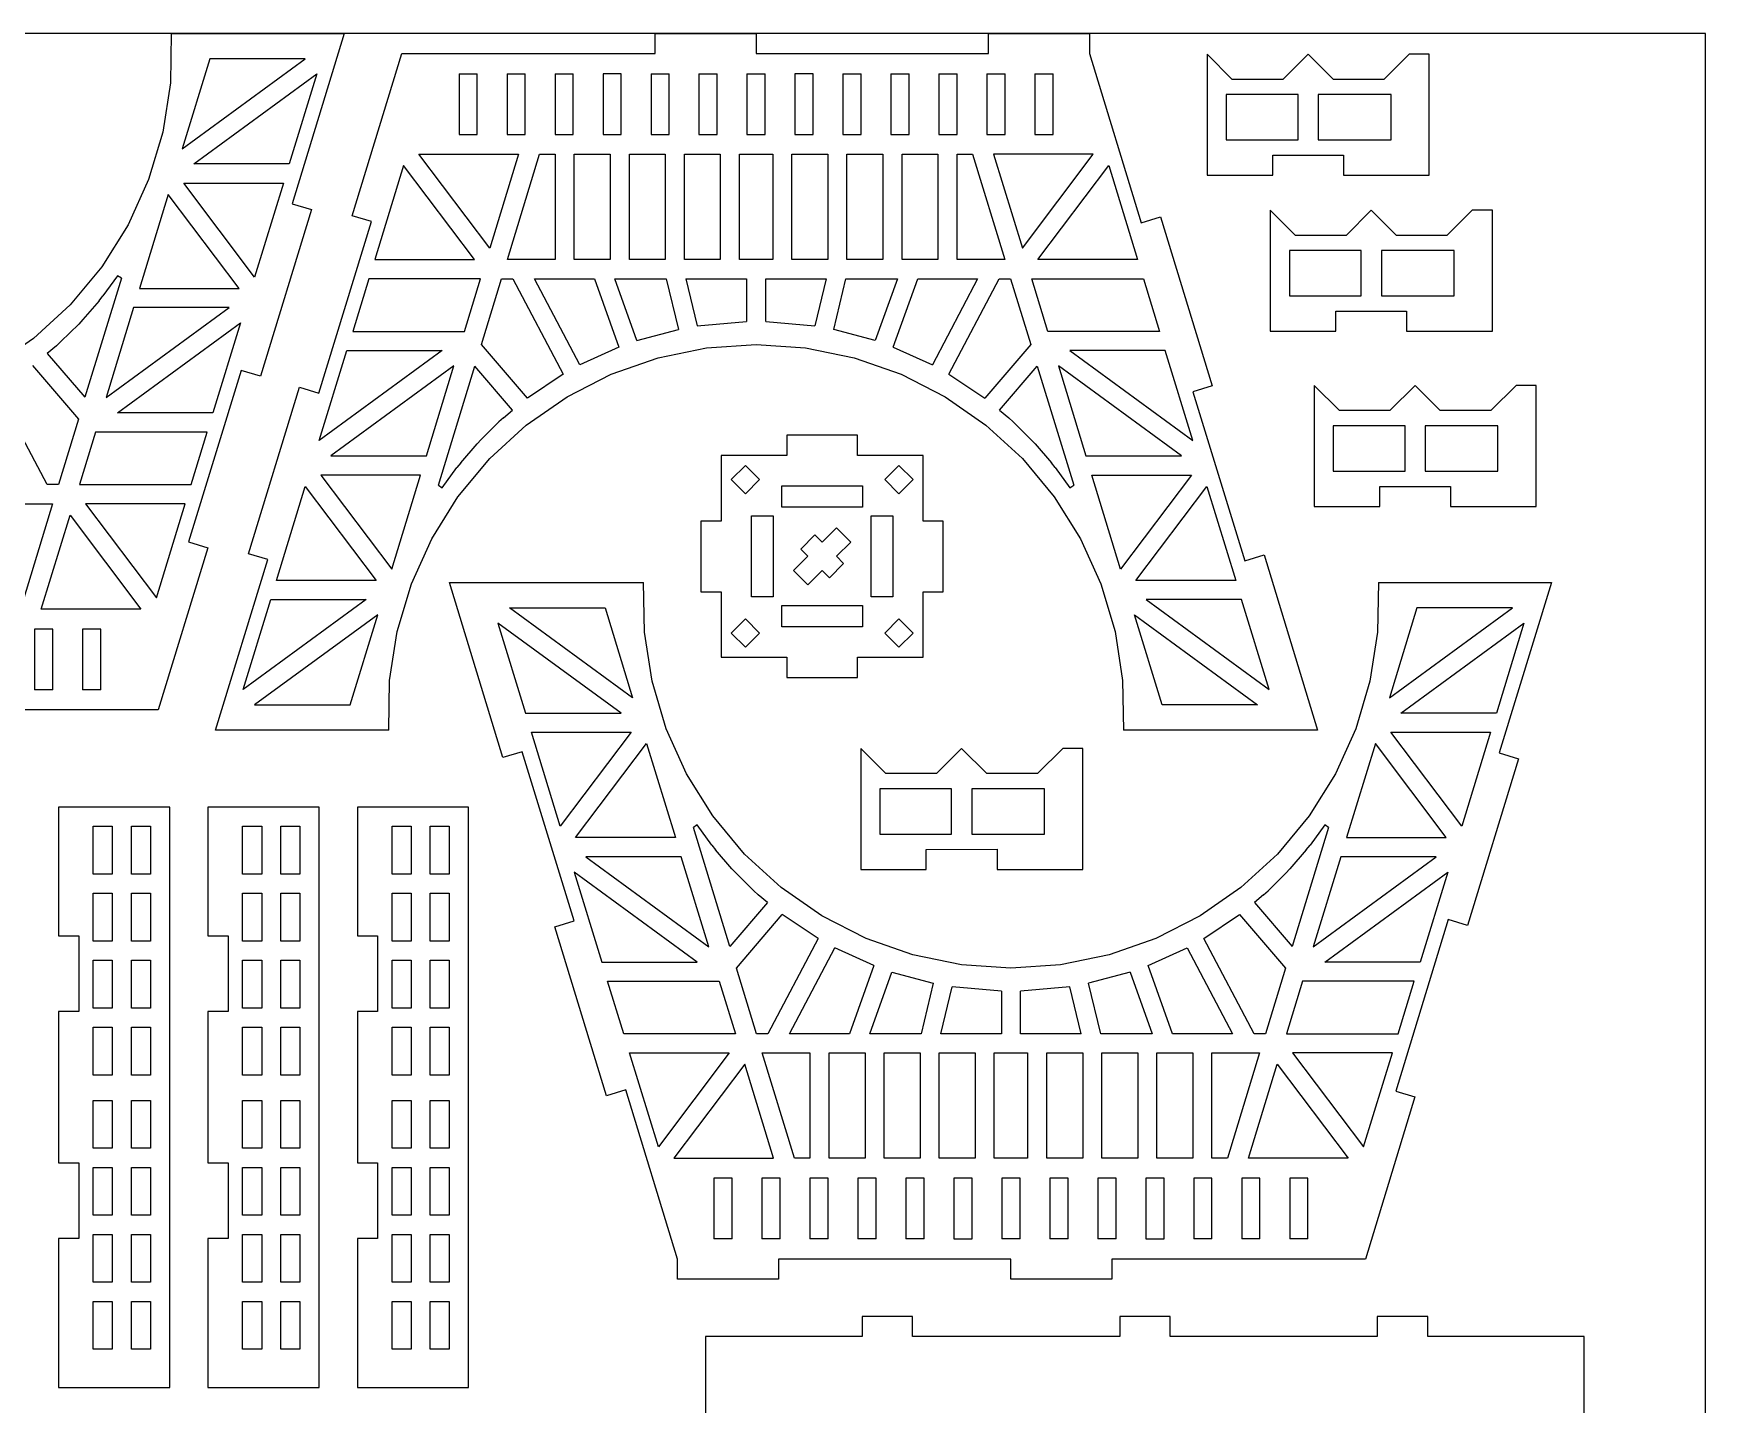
# Model space of a CAD drawing. Header units: inches. Extents: x -282 to 282, y -132 to 132.
# Drawn here: x 81 to 281.7, y -32.5 to 132.2 of the extents above; entities that cross this region are included whole.
import ezdxf

# ---------------------------------------------------------------- set-up
doc = ezdxf.new("R2010")
doc.units = ezdxf.units.IN
doc.header["$MEASUREMENT"] = 0

msp = doc.modelspace()

# ---------------------------------------------------------------- linework, layer by layer
for p, q in [((281.69, 132.22), (-281.69, 132.22)), ((97.51, 132.22), (97.4, 126.27)), ((97.51, 132.22), (118.27, 132.22)), ((118.27, 132.22), (112.01, 111.76)), ((155.59, 129.8), (155.59, 132.22)), ((155.59, 132.22), (167.72, 132.22)), ((167.72, 132.22), (167.72, 129.8)), ((195.61, 129.8), (195.6, 132.22)), ((195.6, 132.22), (207.73, 132.22)), ((207.73, 132.22), (207.73, 129.8)), ((281.69, -132.22), (281.69, 132.22)), ((102.13, 129.19), (98.82, 118.38)), ((98.82, 118.38), (113.59, 129.19)), ((113.59, 129.19), (102.13, 129.19)), ((119.21, 110.33), (125.17, 129.8)), ((125.17, 129.8), (155.59, 129.8)), ((167.72, 129.8), (195.61, 129.8)), ((207.73, 129.8), (213.95, 109.49)), ((224.88, 126.7), (221.85, 129.74)), ((221.85, 129.74), (221.85, 115.18)), ((233.98, 129.74), (230.95, 126.7)), ((237.01, 126.7), (233.98, 129.74)), ((246.1, 129.74), (243.07, 126.7)), ((248.53, 129.74), (246.1, 129.74)), ((248.53, 115.18), (248.53, 129.74)), ((100.21, 116.54), (114.98, 127.35)), ((114.98, 127.35), (111.67, 116.54)), ((132.07, 127.37), (134.25, 127.37)), ((132.07, 127.37), (132.07, 120.1)), ((134.25, 120.1), (134.25, 127.37)), ((137.83, 127.37), (137.83, 120.1)), ((137.83, 127.37), (140.01, 127.37)), ((140.01, 120.1), (140.01, 127.37)), ((143.59, 127.37), (143.59, 120.1)), ((143.59, 127.37), (145.77, 127.37)), ((145.77, 120.1), (145.77, 127.37)), ((149.35, 127.37), (149.35, 120.1)), ((151.53, 127.37), (149.35, 127.37)), ((151.53, 120.1), (151.53, 127.37)), ((155.11, 127.37), (155.1, 120.1)), ((155.11, 127.37), (157.29, 127.37)), ((157.29, 120.1), (157.29, 127.37)), ((160.86, 127.37), (160.86, 120.1)), ((160.86, 127.37), (163.05, 127.37)), ((163.05, 120.1), (163.05, 127.37)), ((166.62, 127.37), (166.62, 120.1)), ((166.62, 127.37), (168.81, 127.37)), ((168.81, 120.1), (168.81, 127.37)), ((172.38, 127.37), (172.38, 120.1)), ((174.57, 127.37), (172.38, 127.37)), ((174.57, 120.1), (174.57, 127.37)), ((178.14, 127.37), (178.14, 120.1)), ((178.14, 127.37), (180.33, 127.37)), ((180.33, 120.1), (180.33, 127.37)), ((183.9, 127.37), (183.9, 120.1)), ((183.9, 127.37), (186.09, 127.37)), ((186.09, 120.1), (186.09, 127.37)), ((189.66, 127.37), (189.66, 120.1)), ((189.66, 127.37), (191.85, 127.37)), ((191.85, 120.1), (191.85, 127.37)), ((195.42, 127.37), (197.61, 127.37)), ((195.42, 127.37), (195.42, 120.1)), ((197.61, 120.1), (197.61, 127.37)), ((201.18, 127.37), (203.37, 127.37)), ((201.18, 127.37), (201.18, 120.1)), ((203.37, 120.1), (203.37, 127.37)), ((230.95, 126.7), (224.88, 126.7)), ((243.07, 126.7), (237.01, 126.7)), ((97.4, 126.27), (96.49, 120.38)), ((224.15, 124.88), (224.15, 119.43)), ((232.77, 124.88), (224.15, 124.88)), ((232.77, 119.43), (232.77, 124.88)), ((243.93, 124.89), (235.19, 124.89)), ((235.19, 124.89), (235.19, 119.43)), ((243.93, 119.43), (243.93, 124.89)), ((96.49, 120.38), (94.79, 114.67)), ((132.07, 120.1), (134.25, 120.1)), ((137.83, 120.1), (140.01, 120.1)), ((143.59, 120.1), (145.77, 120.1)), ((149.35, 120.1), (151.53, 120.1)), ((155.1, 120.1), (157.29, 120.1)), ((160.86, 120.1), (163.05, 120.1)), ((166.62, 120.1), (168.81, 120.1)), ((172.38, 120.1), (174.57, 120.1)), ((178.14, 120.1), (180.33, 120.1)), ((183.9, 120.1), (186.09, 120.1)), ((189.66, 120.1), (191.85, 120.1)), ((195.42, 120.1), (197.61, 120.1)), ((201.18, 120.1), (203.37, 120.1)), ((224.15, 119.43), (232.77, 119.43)), ((235.19, 119.43), (243.93, 119.43)), ((111.67, 116.54), (100.21, 116.54)), ((135.76, 106.41), (127.24, 117.7)), ((127.24, 117.7), (139.21, 117.7)), ((139.21, 117.7), (135.76, 106.41)), ((137.86, 105.05), (141.72, 117.7)), ((141.72, 117.7), (143.59, 117.7)), ((143.59, 117.7), (143.59, 105.05)), ((145.88, 117.7), (150.2, 117.7)), ((145.88, 105.05), (145.88, 117.7)), ((150.2, 117.7), (150.2, 105.05)), ((152.5, 117.7), (156.81, 117.7)), ((152.5, 105.05), (152.5, 117.7)), ((156.81, 117.7), (156.81, 105.05)), ((159.11, 117.7), (163.42, 117.7)), ((159.11, 105.05), (159.11, 117.7)), ((163.42, 117.7), (163.42, 105.05)), ((165.72, 117.7), (169.71, 117.7)), ((165.72, 105.05), (165.72, 117.7)), ((169.71, 117.7), (169.71, 105.05)), ((172.01, 117.7), (176.32, 117.7)), ((172.01, 105.05), (172.01, 117.7)), ((176.32, 117.7), (176.32, 105.05)), ((178.62, 117.7), (182.94, 117.7)), ((178.62, 105.05), (178.62, 117.7)), ((182.94, 117.7), (182.94, 105.05)), ((185.23, 105.05), (185.24, 117.7)), ((185.24, 117.7), (189.55, 117.7)), ((189.55, 117.7), (189.55, 105.05)), ((191.85, 117.7), (193.71, 117.7)), ((191.85, 105.05), (191.85, 117.7)), ((193.71, 117.7), (197.57, 105.05)), ((196.22, 117.7), (199.68, 106.41)), ((208.19, 117.7), (196.22, 117.7)), ((199.68, 106.41), (208.19, 117.7)), ((229.73, 115.18), (229.74, 117.61)), ((229.74, 117.61), (238.22, 117.61)), ((238.22, 117.61), (238.22, 115.19)), ((94.79, 114.67), (92.34, 109.24)), ((125.39, 116.34), (121.93, 105.05)), ((133.9, 105.05), (125.39, 116.34)), ((201.53, 105.05), (210.05, 116.34)), ((210.05, 116.34), (213.5, 105.05)), ((221.85, 115.18), (229.73, 115.18)), ((238.22, 115.19), (248.53, 115.18)), ((97.14, 112.88), (93.69, 101.6)), ((105.66, 101.6), (97.14, 112.88)), ((107.51, 102.95), (99, 114.24)), ((99, 114.24), (110.97, 114.24)), ((110.97, 114.24), (107.51, 102.95)), ((114.33, 111.06), (108.21, 91.04)), ((112.01, 111.76), (114.33, 111.06)), ((232.46, 107.97), (229.43, 111)), ((229.43, 111), (229.43, 96.45)), ((241.56, 111), (238.53, 107.97)), ((244.59, 107.97), (241.56, 111)), ((253.68, 111), (250.65, 107.97)), ((256.11, 111), (253.68, 111)), ((256.11, 96.45), (256.11, 111)), ((92.34, 109.24), (89.19, 104.19)), ((115.23, 89.02), (121.53, 109.64)), ((121.53, 109.64), (119.21, 110.33)), ((213.95, 109.49), (216.26, 110.2)), ((216.26, 110.2), (222.48, 89.89)), ((238.53, 107.97), (232.46, 107.97)), ((250.65, 107.97), (244.59, 107.97)), ((121.93, 105.05), (133.9, 105.05)), ((143.59, 105.05), (137.86, 105.05)), ((150.2, 105.05), (145.88, 105.05)), ((156.81, 105.05), (152.5, 105.05)), ((163.42, 105.05), (159.11, 105.05)), ((169.71, 105.05), (165.72, 105.05)), ((176.32, 105.05), (172.01, 105.05)), ((182.94, 105.05), (178.62, 105.05)), ((189.55, 105.05), (185.23, 105.05)), ((197.57, 105.05), (191.85, 105.05)), ((213.5, 105.05), (201.53, 105.05)), ((231.73, 106.15), (231.73, 100.69)), ((240.35, 106.15), (231.73, 106.15)), ((240.35, 100.69), (240.35, 106.15)), ((251.51, 106.15), (242.77, 106.15)), ((242.77, 106.15), (242.77, 100.69)), ((251.51, 100.69), (251.51, 106.15)), ((89.19, 104.19), (85.38, 99.61)), ((91.52, 102.82), (87.15, 88.53)), ((91.07, 103.12), (89.31, 100.69)), ((91.52, 102.82), (91.07, 103.12)), ((121.23, 102.75), (119.29, 96.43)), ((134.64, 102.75), (121.23, 102.75)), ((132.7, 96.43), (134.64, 102.75)), ((134.75, 94.86), (137.16, 102.75)), ((137.16, 102.75), (138.52, 102.75)), ((138.52, 102.75), (144.56, 91.29)), ((141.12, 102.75), (148.32, 102.75)), ((146.56, 92.43), (141.12, 102.75)), ((148.32, 102.75), (151.25, 94.54)), ((150.76, 102.75), (156.93, 102.75)), ((153.41, 95.34), (150.76, 102.75)), ((156.93, 102.75), (158.39, 96.66)), ((159.3, 102.75), (166.57, 102.75)), ((159.3, 102.75), (160.65, 97.1)), ((166.57, 102.75), (166.57, 97.63)), ((168.87, 102.75), (176.13, 102.75)), ((168.87, 97.63), (168.87, 102.75)), ((176.13, 102.75), (174.78, 97.1)), ((177.04, 96.66), (178.5, 102.75)), ((178.5, 102.75), (184.67, 102.75)), ((184.67, 102.75), (182.02, 95.34)), ((184.18, 94.54), (187.11, 102.75)), ((187.11, 102.75), (194.31, 102.75)), ((194.31, 102.75), (188.88, 92.43)), ((190.87, 91.29), (196.91, 102.75)), ((196.91, 102.75), (198.27, 102.75)), ((198.27, 102.75), (200.68, 94.86)), ((200.8, 102.75), (214.2, 102.75)), ((202.73, 96.43), (200.8, 102.75)), ((214.2, 102.75), (216.14, 96.43)), ((88.85, 100.12), (89.31, 100.69)), ((93.69, 101.6), (105.66, 101.6)), ((231.73, 100.69), (240.35, 100.69)), ((242.77, 100.69), (251.51, 100.69)), ((85.38, 99.61), (80.99, 95.58)), ((88.85, 100.12), (86.9, 97.85)), ((92.99, 99.3), (89.68, 88.49)), ((89.68, 88.49), (104.45, 99.3)), ((104.45, 99.3), (92.99, 99.3)), ((237.31, 96.45), (237.31, 98.87)), ((237.31, 98.87), (245.8, 98.87)), ((245.8, 98.87), (245.8, 96.45)), ((86.4, 97.31), (84.27, 95.21)), ((86.9, 97.85), (86.4, 97.31)), ((91.06, 86.65), (105.83, 97.46)), ((105.83, 97.46), (102.52, 86.65)), ((119.29, 96.43), (132.7, 96.43)), ((153.41, 95.34), (158.39, 96.66)), ((160.65, 97.1), (166.57, 97.63)), ((168.87, 97.63), (174.78, 97.1)), ((182.02, 95.34), (177.04, 96.66)), ((216.14, 96.43), (202.73, 96.43)), ((229.43, 96.45), (237.31, 96.45)), ((245.8, 96.45), (256.11, 96.45)), ((80.99, 95.58), (76.1, 92.19)), ((83.73, 94.71), (82.63, 93.79)), ((83.73, 94.71), (84.27, 95.21)), ((140.27, 88.43), (134.75, 94.86)), ((151.25, 94.54), (146.56, 92.43)), ((155.94, 93.27), (161.77, 94.47)), ((161.77, 94.47), (167.72, 94.87)), ((167.72, 94.87), (173.66, 94.47)), ((173.66, 94.47), (179.49, 93.27)), ((184.18, 94.54), (188.88, 92.43)), ((200.68, 94.86), (195.17, 88.43)), ((80.85, 92.34), (86.36, 85.91)), ((82.63, 93.79), (87.15, 88.53)), ((115.28, 83.32), (118.59, 94.13)), ((130.05, 94.13), (115.28, 83.32)), ((118.59, 94.13), (130.05, 94.13)), ((150.32, 91.3), (155.94, 93.27)), ((179.49, 93.27), (185.11, 91.3)), ((216.84, 94.13), (205.38, 94.13)), ((205.38, 94.13), (220.15, 83.31)), ((220.15, 83.31), (216.84, 94.13)), ((105.89, 91.75), (99.58, 71.14)), ((108.21, 91.04), (105.89, 91.75)), ((131.44, 92.29), (116.67, 81.48)), ((128.13, 81.48), (131.44, 92.29)), ((129.6, 77.96), (133.96, 92.25)), ((138.48, 86.98), (133.96, 92.25)), ((144.56, 91.29), (140.27, 88.43)), ((145.02, 88.59), (150.32, 91.3)), ((185.11, 91.3), (190.42, 88.59)), ((190.87, 91.29), (195.17, 88.43)), ((196.95, 86.98), (201.47, 92.26)), ((201.47, 92.26), (205.84, 77.96)), ((218.77, 81.48), (204, 92.29)), ((204, 92.29), (207.3, 81.48)), ((82.6, 78.03), (76.56, 89.48)), ((106.78, 69.71), (112.91, 89.74)), ((112.91, 89.74), (115.23, 89.02)), ((140.12, 85.19), (145.02, 88.59)), ((190.42, 88.59), (195.31, 85.19)), ((222.48, 89.89), (220.16, 89.18)), ((220.16, 89.18), (226.37, 68.87)), ((237.73, 86.92), (234.69, 89.95)), ((234.69, 89.95), (234.69, 75.4)), ((246.82, 89.95), (243.79, 86.92)), ((249.85, 86.92), (246.82, 89.95)), ((258.95, 89.95), (255.91, 86.92)), ((261.37, 89.95), (258.95, 89.95)), ((261.37, 75.4), (261.37, 89.95)), ((102.52, 86.65), (91.06, 86.65)), ((137.39, 86.07), (138.48, 86.98)), ((196.95, 86.98), (198.05, 86.07)), ((243.79, 86.92), (237.73, 86.92)), ((255.91, 86.92), (249.85, 86.92)), ((86.36, 85.91), (83.96, 78.03)), ((88.41, 84.35), (86.48, 78.03)), ((101.82, 84.35), (88.41, 84.35)), ((99.89, 78.03), (101.82, 84.35)), ((134.72, 83.46), (136.84, 85.57)), ((135.74, 81.17), (140.12, 85.19)), ((137.39, 86.07), (136.84, 85.57)), ((195.31, 85.19), (199.7, 81.17)), ((198.59, 85.57), (198.05, 86.07)), ((198.59, 85.57), (200.71, 83.46)), ((236.99, 85.1), (236.99, 79.64)), ((245.61, 85.1), (236.99, 85.1)), ((245.61, 79.64), (245.61, 85.1)), ((256.77, 85.1), (248.03, 85.1)), ((248.03, 85.1), (248.03, 79.64)), ((256.77, 79.64), (256.77, 85.1)), ((132.26, 80.66), (134.22, 82.93)), ((134.22, 82.93), (134.72, 83.46)), ((179.89, 83.97), (171.4, 83.97)), ((171.4, 83.97), (171.4, 81.54)), ((179.89, 81.54), (179.89, 83.97)), ((201.21, 82.93), (200.71, 83.46)), ((201.21, 82.93), (203.17, 80.66)), ((116.67, 81.48), (128.13, 81.48)), ((132.26, 80.66), (131.81, 80.08)), ((131.93, 76.58), (135.74, 81.17)), ((163.52, 81.54), (163.52, 73.66)), ((171.4, 81.54), (163.52, 81.54)), ((164.72, 78.63), (166.43, 80.34)), ((166.43, 80.34), (168.14, 78.63)), ((187.77, 81.54), (179.89, 81.54)), ((183.15, 78.63), (184.86, 80.34)), ((184.86, 80.34), (186.57, 78.63)), ((187.77, 73.66), (187.77, 81.54)), ((199.7, 81.17), (203.5, 76.58)), ((203.62, 80.08), (203.17, 80.66)), ((207.3, 81.48), (218.77, 81.48)), ((127.43, 79.18), (115.46, 79.18)), ((115.46, 79.18), (123.97, 67.89)), ((123.97, 67.89), (127.43, 79.18)), ((130.05, 77.66), (131.81, 80.08)), ((166.43, 76.92), (164.72, 78.63)), ((168.14, 78.63), (166.43, 76.92)), ((184.86, 76.92), (183.15, 78.63)), ((186.57, 78.63), (184.86, 76.92)), ((203.62, 80.08), (205.38, 77.66)), ((208.01, 79.18), (219.98, 79.18)), ((211.46, 67.89), (208.01, 79.18)), ((219.98, 79.18), (211.46, 67.89)), ((236.99, 79.64), (245.61, 79.64)), ((248.03, 79.64), (256.77, 79.64)), ((83.96, 78.03), (82.6, 78.03)), ((86.48, 78.03), (99.89, 78.03)), ((110.15, 66.53), (113.6, 77.82)), ((113.6, 77.82), (122.12, 66.53)), ((128.77, 71.53), (131.93, 76.58)), ((129.6, 77.96), (130.05, 77.66)), ((170.79, 77.9), (180.49, 77.9)), ((170.79, 75.31), (170.79, 77.9)), ((180.49, 77.9), (180.49, 75.31)), ((203.5, 76.58), (206.66, 71.53)), ((205.38, 77.66), (205.84, 77.96)), ((213.31, 66.53), (221.83, 77.82)), ((221.83, 77.82), (225.29, 66.53)), ((242.58, 75.4), (242.58, 77.82)), ((242.58, 77.82), (251.06, 77.82)), ((251.06, 77.82), (251.06, 75.4)), ((77.53, 75.73), (83.25, 75.73)), ((83.25, 75.73), (79.4, 63.08)), ((81.91, 63.08), (85.36, 74.37)), ((85.36, 74.37), (93.87, 63.08)), ((87.22, 75.73), (95.73, 64.44)), ((99.18, 75.73), (87.22, 75.73)), ((95.73, 64.44), (99.18, 75.73)), ((180.49, 75.31), (170.79, 75.31)), ((234.69, 75.4), (242.58, 75.4)), ((251.06, 75.4), (261.37, 75.4)), ((161.09, 73.66), (161.09, 65.17)), ((163.52, 73.66), (161.09, 73.66)), ((167.16, 74.27), (169.75, 74.27)), ((167.16, 64.57), (167.16, 74.27)), ((169.75, 74.27), (169.75, 64.57)), ((175.64, 71.13), (177.36, 72.84)), ((177.36, 72.84), (179.07, 71.13)), ((181.54, 74.27), (184.13, 74.27)), ((181.54, 64.57), (181.54, 74.27)), ((184.13, 74.27), (184.13, 64.57)), ((190.19, 73.66), (187.77, 73.66)), ((190.19, 65.17), (190.19, 73.66)), ((101.9, 70.44), (95.95, 50.98)), ((99.58, 71.14), (101.9, 70.44)), ((126.33, 66.1), (128.77, 71.53)), ((173.07, 70.28), (174.78, 71.99)), ((173.93, 69.42), (173.07, 70.28)), ((174.78, 71.99), (175.64, 71.13)), ((179.07, 71.13), (177.36, 69.42)), ((206.66, 71.53), (209.11, 66.1)), ((102.84, 48.55), (109.1, 69.02)), ((109.1, 69.02), (106.78, 69.71)), ((172.22, 67.7), (173.93, 69.42)), ((178.22, 68.55), (176.51, 66.84)), ((177.36, 69.42), (178.22, 68.55)), ((226.37, 68.87), (228.69, 69.58)), ((228.69, 69.58), (235.12, 48.55)), ((122.12, 66.53), (110.15, 66.53)), ((130.9, 66.26), (154.2, 66.26)), ((137.33, 45.24), (130.9, 66.26)), ((154.31, 60.31), (154.2, 66.26)), ((173.93, 65.99), (172.22, 67.7)), ((175.64, 67.7), (173.93, 65.99)), ((176.51, 66.84), (175.64, 67.7)), ((225.29, 66.53), (213.31, 66.53)), ((242.41, 66.26), (242.3, 60.31)), ((242.41, 66.26), (263.18, 66.26)), ((263.18, 66.26), (256.92, 45.8)), ((106.14, 53.42), (109.45, 64.23)), ((120.91, 64.23), (106.14, 53.42)), ((109.45, 64.23), (120.91, 64.23)), ((124.63, 60.39), (126.33, 66.1)), ((161.09, 65.17), (163.52, 65.17)), ((163.52, 65.17), (163.52, 57.29)), ((169.75, 64.57), (167.16, 64.57)), ((184.13, 64.57), (181.54, 64.57)), ((187.77, 65.17), (190.19, 65.17)), ((187.77, 57.29), (187.77, 65.17)), ((209.11, 66.1), (210.8, 60.39)), ((225.99, 64.23), (214.52, 64.23)), ((214.52, 64.23), (229.3, 53.42)), ((229.3, 53.42), (225.99, 64.23)), ((93.87, 63.08), (81.91, 63.08)), ((122.29, 62.4), (107.52, 51.59)), ((118.99, 51.59), (122.29, 62.4)), ((138.11, 63.23), (149.58, 63.23)), ((152.88, 52.42), (138.11, 63.23)), ((149.58, 63.23), (152.88, 52.42)), ((170.79, 63.52), (180.49, 63.52)), ((170.79, 60.93), (170.79, 63.52)), ((180.49, 63.52), (180.49, 60.93)), ((213.14, 62.4), (227.91, 51.59)), ((216.45, 51.59), (213.14, 62.4)), ((247.04, 63.23), (243.73, 52.42)), ((243.73, 52.42), (258.5, 63.23)), ((258.5, 63.23), (247.04, 63.23)), ((83.29, 60.68), (81.11, 60.68)), ((81.11, 60.68), (81.11, 53.4)), ((83.29, 53.4), (83.29, 60.68)), ((89.05, 60.68), (86.87, 60.68)), ((86.87, 60.68), (86.87, 53.4)), ((89.05, 53.4), (89.05, 60.68)), ((123.72, 54.51), (124.63, 60.39)), ((151.5, 50.58), (136.73, 61.4)), ((136.73, 61.4), (140.03, 50.58)), ((155.22, 54.42), (154.31, 60.31)), ((164.72, 60.2), (166.43, 61.91)), ((166.43, 61.91), (168.14, 60.2)), ((180.49, 60.93), (170.79, 60.93)), ((183.15, 60.2), (184.86, 61.91)), ((184.86, 61.91), (186.57, 60.2)), ((210.8, 60.39), (211.71, 54.51)), ((242.3, 60.31), (241.39, 54.42)), ((245.12, 50.58), (259.88, 61.39)), ((259.88, 61.39), (256.58, 50.58)), ((166.43, 58.49), (164.72, 60.2)), ((168.14, 60.2), (166.43, 58.49)), ((184.86, 58.49), (183.15, 60.2)), ((186.57, 60.2), (184.86, 58.49)), ((163.52, 57.29), (171.4, 57.29)), ((171.4, 57.29), (171.4, 54.87)), ((179.89, 57.29), (187.77, 57.29)), ((179.89, 54.87), (179.89, 57.29)), ((123.61, 48.55), (123.72, 54.51)), ((156.92, 48.71), (155.22, 54.42)), ((171.4, 54.87), (179.89, 54.87)), ((211.71, 54.51), (211.82, 48.55)), ((241.39, 54.42), (239.7, 48.71)), ((83.29, 53.4), (81.11, 53.4)), ((89.05, 53.4), (86.87, 53.4)), ((95.95, 50.98), (65.53, 50.98)), ((107.52, 51.59), (118.99, 51.59)), ((140.03, 50.58), (151.5, 50.58)), ((227.91, 51.59), (216.45, 51.59)), ((256.58, 50.58), (245.12, 50.58)), ((123.61, 48.55), (102.84, 48.55)), ((140.74, 48.28), (152.71, 48.28)), ((144.19, 37), (140.74, 48.28)), ((152.71, 48.28), (144.19, 37)), ((159.37, 43.28), (156.92, 48.71)), ((235.12, 48.55), (211.82, 48.55)), ((239.7, 48.71), (237.25, 43.28)), ((252.42, 37), (243.91, 48.28)), ((243.91, 48.28), (255.87, 48.28)), ((255.87, 48.28), (252.42, 37)), ((146.05, 35.64), (154.56, 46.93)), ((154.56, 46.93), (158.02, 35.64)), ((183.3, 43.32), (180.27, 46.35)), ((180.27, 46.35), (180.27, 31.8)), ((192.39, 46.35), (189.36, 43.32)), ((195.42, 43.32), (192.39, 46.35)), ((204.52, 46.35), (201.49, 43.32)), ((206.94, 46.35), (204.52, 46.35)), ((206.94, 31.8), (206.94, 46.35)), ((242.05, 46.93), (238.6, 35.64)), ((250.56, 35.64), (242.05, 46.93)), ((139.65, 45.95), (137.33, 45.24)), ((145.86, 25.64), (139.65, 45.95)), ((259.24, 45.1), (253.12, 25.08)), ((256.92, 45.8), (259.24, 45.1)), ((162.52, 38.23), (159.37, 43.28)), ((189.36, 43.32), (183.3, 43.32)), ((201.49, 43.32), (195.42, 43.32)), ((237.25, 43.28), (234.09, 38.23)), ((182.57, 41.5), (182.57, 36.04)), ((191.18, 41.5), (182.57, 41.5)), ((191.18, 36.04), (191.18, 41.5)), ((202.34, 41.5), (193.6, 41.5)), ((193.6, 41.5), (193.6, 36.04)), ((202.34, 36.04), (202.34, 41.5)), ((97.32, 39.3), (83.98, 39.3)), ((83.98, 39.3), (83.98, 23.84)), ((97.32, -30.42), (97.32, 39.3)), ((115.26, 39.3), (101.92, 39.3)), ((101.92, 39.3), (101.92, 23.84)), ((115.26, -30.42), (115.26, 39.3)), ((133.19, 39.3), (119.86, 39.3)), ((119.86, 39.3), (119.86, 23.84)), ((133.19, -30.42), (133.19, 39.3)), ((166.33, 33.65), (162.52, 38.23)), ((234.09, 38.23), (230.29, 33.65)), ((88.13, 37), (90.43, 37)), ((88.13, 31.25), (88.13, 37)), ((90.43, 37), (90.43, 31.25)), ((92.72, 31.25), (92.72, 37)), ((92.72, 37), (95.02, 37)), ((95.02, 37), (95.02, 31.25)), ((106.07, 37), (108.37, 37)), ((106.07, 31.25), (106.07, 37)), ((108.37, 37), (108.37, 31.25)), ((110.66, 31.25), (110.66, 37)), ((110.66, 37), (112.96, 37)), ((112.96, 37), (112.96, 31.25)), ((124.01, 37), (126.31, 37)), ((124.01, 31.25), (124.01, 37)), ((126.31, 37), (126.31, 31.25)), ((128.6, 31.25), (128.6, 37)), ((128.6, 37), (130.89, 37)), ((130.89, 37), (130.89, 31.25)), ((160.64, 37.16), (160.19, 36.86)), ((164.55, 22.56), (160.19, 36.86)), ((162.4, 34.74), (160.64, 37.16)), ((236.43, 36.86), (232.06, 22.57)), ((235.97, 37.16), (234.21, 34.74)), ((236.43, 36.86), (235.97, 37.16)), ((158.02, 35.64), (146.05, 35.64)), ((162.4, 34.74), (162.86, 34.16)), ((164.81, 31.89), (162.86, 34.16)), ((182.57, 36.04), (191.18, 36.04)), ((188.15, 34.22), (196.64, 34.23)), ((188.15, 31.8), (188.15, 34.22)), ((193.6, 36.04), (202.34, 36.04)), ((196.64, 34.23), (196.64, 31.8)), ((233.76, 34.16), (231.8, 31.89)), ((233.76, 34.16), (234.21, 34.74)), ((238.6, 35.64), (250.56, 35.64)), ((158.72, 33.34), (147.26, 33.34)), ((147.26, 33.34), (162.03, 22.53)), ((162.03, 22.53), (158.72, 33.34)), ((170.72, 29.63), (166.33, 33.65)), ((230.29, 33.65), (225.9, 29.63)), ((237.89, 33.34), (234.59, 22.53)), ((234.59, 22.53), (249.35, 33.34)), ((249.35, 33.34), (237.89, 33.34)), ((90.43, 31.25), (88.13, 31.25)), ((95.02, 31.25), (92.72, 31.25)), ((108.37, 31.25), (106.07, 31.25)), ((112.96, 31.25), (110.66, 31.25)), ((126.31, 31.25), (124.01, 31.25)), ((130.89, 31.25), (128.6, 31.25)), ((160.64, 20.69), (145.87, 31.5)), ((145.87, 31.5), (149.18, 20.69)), ((164.81, 31.89), (165.31, 31.36)), ((167.43, 29.25), (165.31, 31.36)), ((180.27, 31.8), (188.15, 31.8)), ((196.64, 31.8), (206.94, 31.8)), ((231.31, 31.36), (229.18, 29.25)), ((231.8, 31.89), (231.31, 31.36)), ((235.97, 20.69), (250.74, 31.5)), ((250.74, 31.5), (247.43, 20.69)), ((88.13, 23.21), (88.13, 28.95)), ((88.13, 28.95), (90.43, 28.95)), ((90.43, 28.95), (90.43, 23.21)), ((92.72, 28.95), (95.02, 28.95)), ((92.72, 23.21), (92.72, 28.95)), ((95.02, 28.95), (95.02, 23.21)), ((106.07, 23.21), (106.07, 28.95)), ((106.07, 28.95), (108.37, 28.95)), ((108.37, 28.95), (108.37, 23.21)), ((110.66, 28.95), (112.96, 28.95)), ((110.66, 23.21), (110.66, 28.95)), ((112.96, 28.95), (112.96, 23.21)), ((124.01, 23.21), (124.01, 28.95)), ((124.01, 28.95), (126.31, 28.95)), ((126.31, 28.95), (126.31, 23.21)), ((128.6, 28.95), (130.89, 28.95)), ((128.6, 23.21), (128.6, 28.95)), ((130.89, 28.95), (130.89, 23.21)), ((167.43, 29.25), (167.98, 28.75)), ((169.07, 27.83), (167.98, 28.75)), ((175.61, 26.23), (170.72, 29.63)), ((225.9, 29.63), (221.01, 26.23)), ((228.64, 28.75), (227.54, 27.83)), ((228.64, 28.75), (229.18, 29.25)), ((169.07, 27.83), (164.55, 22.56)), ((165.35, 19.96), (170.86, 26.38)), ((175.15, 23.52), (170.86, 26.38)), ((180.91, 23.52), (175.61, 26.23)), ((221.01, 26.23), (215.7, 23.52)), ((221.46, 23.52), (225.76, 26.38)), ((225.76, 26.38), (231.27, 19.96)), ((227.54, 27.83), (232.06, 22.57)), ((143.54, 24.93), (145.86, 25.64)), ((149.76, 4.62), (143.54, 24.93)), ((250.8, 25.79), (244.49, 5.18)), ((253.12, 25.08), (250.8, 25.79)), ((83.98, 23.84), (86.41, 23.84)), ((86.41, 23.84), (86.41, 14.75)), ((90.43, 23.21), (88.13, 23.21)), ((95.02, 23.21), (92.72, 23.21)), ((101.92, 23.84), (104.34, 23.84)), ((104.34, 23.84), (104.34, 14.75)), ((108.37, 23.21), (106.07, 23.21)), ((112.96, 23.21), (110.66, 23.21)), ((119.86, 23.84), (122.28, 23.84)), ((122.28, 23.84), (122.28, 14.75)), ((126.31, 23.21), (124.01, 23.21)), ((130.89, 23.21), (128.6, 23.21)), ((175.15, 23.52), (169.11, 12.07)), ((171.71, 12.07), (177.15, 22.38)), ((181.84, 20.27), (177.15, 22.38)), ((186.53, 21.54), (180.91, 23.52)), ((215.7, 23.52), (210.08, 21.54)), ((214.77, 20.27), (219.47, 22.38)), ((219.47, 22.38), (224.91, 12.07)), ((227.51, 12.07), (221.46, 23.52)), ((88.13, 15.16), (88.13, 20.91)), ((88.13, 20.91), (90.43, 20.91)), ((90.43, 20.91), (90.43, 15.16)), ((92.72, 20.91), (95.02, 20.91)), ((92.72, 15.16), (92.72, 20.91)), ((95.02, 20.91), (95.02, 15.16)), ((106.07, 15.16), (106.07, 20.91)), ((106.07, 20.91), (108.37, 20.91)), ((108.37, 20.91), (108.37, 15.16)), ((110.66, 20.91), (112.96, 20.91)), ((110.66, 15.16), (110.66, 20.91)), ((112.96, 20.91), (112.96, 15.16)), ((124.01, 15.16), (124.01, 20.91)), ((124.01, 20.91), (126.31, 20.91)), ((126.31, 20.91), (126.31, 15.16)), ((128.6, 20.91), (130.89, 20.91)), ((128.6, 15.16), (128.6, 20.91)), ((130.89, 20.91), (130.89, 15.16)), ((149.18, 20.69), (160.64, 20.69)), ((181.84, 20.27), (178.91, 12.07)), ((192.37, 20.35), (186.53, 21.54)), ((198.31, 19.94), (192.37, 20.35)), ((204.25, 20.35), (198.31, 19.94)), ((210.08, 21.54), (204.25, 20.35)), ((217.71, 12.07), (214.77, 20.27)), ((247.43, 20.69), (235.97, 20.69)), ((149.89, 18.39), (163.29, 18.39)), ((151.82, 12.07), (149.89, 18.39)), ((163.29, 18.39), (165.23, 12.07)), ((167.75, 12.07), (165.35, 19.96)), ((181.35, 12.07), (184, 19.47)), ((184, 19.47), (188.99, 18.15)), ((188.99, 18.15), (187.52, 12.07)), ((212.62, 19.47), (207.63, 18.15)), ((209.09, 12.07), (207.63, 18.15)), ((212.62, 19.47), (215.26, 12.07)), ((231.27, 19.96), (228.86, 12.07)), ((233.32, 18.39), (231.39, 12.07)), ((246.73, 18.39), (233.32, 18.39)), ((244.79, 12.07), (246.73, 18.39)), ((189.89, 12.07), (191.24, 17.71)), ((197.16, 17.18), (191.24, 17.71)), ((197.16, 17.18), (197.16, 12.07)), ((205.37, 17.71), (199.46, 17.19)), ((199.46, 12.07), (199.46, 17.19)), ((206.73, 12.07), (205.37, 17.71)), ((83.98, 14.75), (83.98, -3.44)), ((86.41, 14.75), (83.98, 14.75)), ((90.43, 15.16), (88.13, 15.16)), ((95.02, 15.16), (92.72, 15.16)), ((101.92, 14.75), (101.92, -3.44)), ((104.34, 14.75), (101.92, 14.75)), ((108.37, 15.16), (106.07, 15.16)), ((112.96, 15.16), (110.66, 15.16)), ((119.86, 14.75), (119.86, -3.44)), ((122.28, 14.75), (119.86, 14.75)), ((126.31, 15.16), (124.01, 15.16)), ((130.89, 15.16), (128.6, 15.16)), ((88.13, 12.86), (90.43, 12.86)), ((88.13, 7.11), (88.13, 12.86)), ((90.43, 12.86), (90.43, 7.11)), ((92.72, 7.11), (92.72, 12.86)), ((92.72, 12.86), (95.02, 12.86)), ((95.02, 12.86), (95.02, 7.11)), ((106.07, 12.86), (108.37, 12.86)), ((106.07, 7.11), (106.07, 12.86)), ((108.37, 12.86), (108.37, 7.11)), ((110.66, 7.11), (110.66, 12.86)), ((110.66, 12.86), (112.96, 12.86)), ((112.96, 12.86), (112.96, 7.11)), ((124.01, 12.86), (126.31, 12.86)), ((124.01, 7.11), (124.01, 12.86)), ((126.31, 12.86), (126.31, 7.11)), ((128.6, 7.11), (128.6, 12.86)), ((128.6, 12.86), (130.89, 12.86)), ((130.89, 12.86), (130.89, 7.11)), ((165.23, 12.07), (151.82, 12.07)), ((169.11, 12.07), (167.75, 12.07)), ((178.91, 12.07), (171.71, 12.07)), ((187.52, 12.07), (181.35, 12.07)), ((197.16, 12.07), (189.89, 12.07)), ((206.73, 12.07), (199.46, 12.07)), ((215.26, 12.07), (209.09, 12.07)), ((224.91, 12.07), (217.71, 12.07)), ((228.86, 12.07), (227.51, 12.07)), ((231.39, 12.07), (244.79, 12.07)), ((152.52, 9.77), (164.49, 9.77)), ((155.98, -1.52), (152.52, 9.77)), ((164.49, 9.77), (155.98, -1.52)), ((166.35, 8.41), (157.83, -2.88)), ((169.8, -2.88), (166.35, 8.41)), ((168.45, 9.77), (174.18, 9.77)), ((172.31, -2.88), (168.45, 9.77)), ((174.18, 9.77), (174.18, -2.88)), ((176.48, 9.77), (180.79, 9.77)), ((176.48, -2.88), (176.48, 9.77)), ((180.79, 9.77), (180.79, -2.88)), ((183.09, 9.77), (187.4, 9.77)), ((183.09, -2.88), (183.09, 9.77)), ((187.4, 9.77), (187.4, -2.88)), ((189.7, 9.77), (194.01, 9.77)), ((189.7, -2.88), (189.7, 9.77)), ((194.01, 9.77), (194.01, -2.88)), ((196.31, 9.77), (200.31, 9.77)), ((196.31, -2.88), (196.31, 9.77)), ((200.31, 9.77), (200.31, -2.88)), ((202.61, 9.77), (206.92, 9.77)), ((202.61, -2.88), (202.61, 9.77)), ((206.92, 9.77), (206.92, -2.88)), ((209.22, 9.77), (213.53, 9.77)), ((209.22, -2.88), (209.22, 9.77)), ((213.53, 9.77), (213.53, -2.88)), ((215.83, 9.77), (220.14, 9.77)), ((215.83, -2.88), (215.83, 9.77)), ((220.14, 9.77), (220.14, -2.88)), ((222.44, 9.77), (228.16, 9.77)), ((222.44, -2.88), (222.44, 9.77)), ((228.16, 9.77), (224.31, -2.88)), ((226.82, -2.88), (230.27, 8.41)), ((230.27, 8.41), (238.78, -2.88)), ((232.12, 9.77), (240.64, -1.52)), ((244.09, 9.77), (232.12, 9.77)), ((240.64, -1.52), (244.09, 9.77)), ((90.43, 7.11), (88.13, 7.11)), ((95.02, 7.11), (92.72, 7.11)), ((108.37, 7.11), (106.07, 7.11)), ((112.96, 7.11), (110.66, 7.11)), ((126.31, 7.11), (124.01, 7.11)), ((130.89, 7.11), (128.6, 7.11)), ((88.13, -1.68), (88.13, 4.07)), ((88.13, 4.07), (90.43, 4.07)), ((90.43, 4.07), (90.43, -1.68)), ((92.72, -1.68), (92.72, 4.07)), ((92.72, 4.07), (95.02, 4.07)), ((95.02, 4.07), (95.02, -1.68)), ((106.07, -1.68), (106.07, 4.07)), ((106.07, 4.07), (108.37, 4.07)), ((108.37, 4.07), (108.37, -1.68)), ((110.66, -1.68), (110.66, 4.07)), ((110.66, 4.07), (112.96, 4.07)), ((112.96, 4.07), (112.96, -1.68)), ((124.01, -1.68), (124.01, 4.07)), ((124.01, 4.07), (126.31, 4.07)), ((126.31, 4.07), (126.31, -1.68)), ((128.6, -1.68), (128.6, 4.07)), ((128.6, 4.07), (130.89, 4.07)), ((130.89, 4.07), (130.89, -1.68)), ((152.08, 5.33), (149.76, 4.62)), ((158.29, -14.98), (152.08, 5.33)), ((246.81, 4.48), (240.85, -14.98)), ((244.49, 5.18), (246.81, 4.48)), ((90.43, -1.68), (88.13, -1.68)), ((95.02, -1.68), (92.72, -1.68)), ((108.37, -1.68), (106.07, -1.68)), ((112.96, -1.68), (110.66, -1.68)), ((126.31, -1.68), (124.01, -1.68)), ((130.89, -1.68), (128.6, -1.68)), ((83.98, -3.44), (86.41, -3.44)), ((86.41, -3.44), (86.41, -12.53)), ((88.13, -9.72), (88.13, -3.98)), ((88.13, -3.98), (90.43, -3.98)), ((90.43, -3.98), (90.43, -9.72)), ((92.72, -9.72), (92.72, -3.98)), ((92.72, -3.98), (95.02, -3.98)), ((95.02, -3.98), (95.02, -9.72)), ((101.92, -3.44), (104.34, -3.44)), ((104.34, -3.44), (104.34, -12.53)), ((106.07, -9.72), (106.07, -3.98)), ((106.07, -3.98), (108.37, -3.98)), ((108.37, -3.98), (108.37, -9.72)), ((110.66, -9.72), (110.66, -3.98)), ((110.66, -3.98), (112.96, -3.98)), ((112.96, -3.98), (112.96, -9.72)), ((119.86, -3.44), (122.28, -3.44)), ((122.28, -3.44), (122.28, -12.53)), ((124.01, -9.72), (124.01, -3.98)), ((124.01, -3.98), (126.31, -3.98)), ((126.31, -3.98), (126.31, -9.72)), ((128.6, -9.72), (128.6, -3.98)), ((128.6, -3.98), (130.89, -3.98)), ((130.89, -3.98), (130.89, -9.72)), ((157.83, -2.88), (169.8, -2.88)), ((174.18, -2.88), (172.31, -2.88)), ((180.79, -2.88), (176.48, -2.88)), ((187.4, -2.88), (183.09, -2.88)), ((194.01, -2.88), (189.7, -2.88)), ((200.31, -2.88), (196.31, -2.88)), ((206.92, -2.88), (202.61, -2.88)), ((213.53, -2.88), (209.22, -2.88)), ((220.14, -2.88), (215.83, -2.88)), ((224.31, -2.88), (222.44, -2.88)), ((238.78, -2.88), (226.82, -2.88)), ((164.84, -5.28), (162.66, -5.28)), ((162.66, -5.28), (162.66, -12.55)), ((164.84, -12.55), (164.84, -5.28)), ((170.6, -5.28), (168.42, -5.28)), ((168.42, -5.28), (168.42, -12.55)), ((170.6, -12.55), (170.6, -5.28)), ((176.36, -5.28), (174.18, -5.28)), ((174.18, -5.28), (174.18, -12.55)), ((176.36, -12.55), (176.36, -5.28)), ((182.12, -5.28), (179.94, -5.28)), ((179.94, -5.28), (179.94, -12.55)), ((182.12, -12.55), (182.12, -5.28)), ((187.88, -5.28), (185.7, -5.28)), ((185.7, -5.28), (185.7, -12.55)), ((187.88, -12.55), (187.88, -5.28)), ((193.64, -5.28), (191.46, -5.28)), ((191.46, -5.28), (191.46, -12.55)), ((193.64, -12.55), (193.64, -5.28)), ((199.4, -5.28), (197.22, -5.28)), ((197.22, -5.28), (197.22, -12.55)), ((199.4, -12.55), (199.4, -5.28)), ((205.16, -5.28), (202.98, -5.28)), ((202.98, -5.28), (202.98, -12.55)), ((205.16, -12.55), (205.16, -5.28)), ((210.92, -5.28), (208.74, -5.28)), ((208.74, -5.28), (208.74, -12.55)), ((210.92, -12.55), (210.92, -5.28)), ((216.68, -5.28), (214.5, -5.28)), ((214.5, -5.28), (214.5, -12.55)), ((216.68, -12.55), (216.68, -5.28)), ((222.44, -5.28), (220.25, -5.28)), ((220.25, -5.28), (220.26, -12.55)), ((222.44, -12.55), (222.44, -5.28)), ((228.2, -5.28), (226.01, -5.28)), ((226.01, -5.28), (226.02, -12.55)), ((228.2, -12.55), (228.2, -5.28)), ((233.96, -5.28), (231.77, -5.28)), ((231.77, -5.28), (231.77, -12.55)), ((233.96, -12.55), (233.96, -5.28)), ((90.43, -9.72), (88.13, -9.72)), ((95.02, -9.72), (92.72, -9.72)), ((108.37, -9.72), (106.07, -9.72)), ((112.96, -9.72), (110.66, -9.72)), ((126.31, -9.72), (124.01, -9.72)), ((130.89, -9.72), (128.6, -9.72)), ((88.13, -17.77), (88.13, -12.02)), ((88.13, -12.02), (90.43, -12.02)), ((90.43, -12.02), (90.43, -17.77)), ((92.72, -12.02), (95.02, -12.02)), ((92.72, -17.77), (92.72, -12.02)), ((95.02, -12.02), (95.02, -17.77)), ((106.07, -17.77), (106.07, -12.02)), ((106.07, -12.02), (108.37, -12.02)), ((108.37, -12.02), (108.37, -17.77)), ((110.66, -12.02), (112.96, -12.02)), ((110.66, -17.77), (110.66, -12.02)), ((112.96, -12.02), (112.96, -17.77)), ((124.01, -17.77), (124.01, -12.02)), ((124.01, -12.02), (126.31, -12.02)), ((126.31, -12.02), (126.31, -17.77)), ((128.6, -12.02), (130.89, -12.02)), ((128.6, -17.77), (128.6, -12.02)), ((130.89, -12.02), (130.89, -17.77)), ((86.41, -12.53), (83.98, -12.53)), ((83.98, -12.53), (83.98, -30.42)), ((104.34, -12.53), (101.92, -12.53)), ((101.92, -12.53), (101.92, -30.42)), ((122.28, -12.53), (119.86, -12.53)), ((119.86, -12.53), (119.86, -30.42)), ((164.84, -12.55), (162.66, -12.55)), ((170.6, -12.55), (168.42, -12.55)), ((176.36, -12.55), (174.18, -12.55)), ((182.12, -12.55), (179.94, -12.55)), ((187.88, -12.55), (185.7, -12.55)), ((191.46, -12.55), (193.64, -12.55)), ((199.4, -12.55), (197.22, -12.55)), ((205.16, -12.55), (202.98, -12.55)), ((210.92, -12.55), (208.74, -12.55)), ((214.5, -12.55), (216.68, -12.55)), ((222.44, -12.55), (220.26, -12.55)), ((228.2, -12.55), (226.02, -12.55)), ((233.96, -12.55), (231.77, -12.55)), ((158.29, -17.4), (158.29, -14.98)), ((198.31, -14.98), (170.42, -14.98)), ((170.42, -14.98), (170.42, -17.4)), ((198.31, -17.4), (198.31, -14.98)), ((240.85, -14.98), (210.43, -14.98)), ((210.43, -14.98), (210.43, -17.4)), ((90.43, -17.77), (88.13, -17.77)), ((95.02, -17.77), (92.72, -17.77)), ((108.37, -17.77), (106.07, -17.77)), ((112.96, -17.77), (110.66, -17.77)), ((126.31, -17.77), (124.01, -17.77)), ((130.89, -17.77), (128.6, -17.77)), ((170.42, -17.4), (158.29, -17.4)), ((210.43, -17.4), (198.31, -17.4)), ((88.13, -25.82), (88.13, -20.07)), ((88.13, -20.07), (90.43, -20.07)), ((90.43, -20.07), (90.43, -25.82)), ((92.72, -25.82), (92.72, -20.07)), ((92.72, -20.07), (95.02, -20.07)), ((95.02, -20.07), (95.02, -25.82)), ((106.07, -25.82), (106.07, -20.07)), ((106.07, -20.07), (108.37, -20.07)), ((108.37, -20.07), (108.37, -25.82)), ((110.66, -25.82), (110.66, -20.07)), ((110.66, -20.07), (112.96, -20.07)), ((112.96, -20.07), (112.96, -25.82)), ((124.01, -25.82), (124.01, -20.07)), ((124.01, -20.07), (126.31, -20.07)), ((126.31, -20.07), (126.31, -25.82)), ((128.6, -25.82), (128.6, -20.07)), ((128.6, -20.07), (130.89, -20.07)), ((130.89, -20.07), (130.89, -25.82)), ((186.5, -21.88), (180.43, -21.88)), ((180.43, -21.88), (180.43, -24.3)), ((186.5, -24.3), (186.5, -21.88)), ((211.36, -21.88), (211.36, -24.3)), ((217.42, -21.88), (211.36, -21.88)), ((217.42, -24.3), (217.42, -21.88)), ((242.28, -21.88), (242.28, -24.3)), ((248.34, -21.88), (242.28, -21.88)), ((248.34, -24.3), (248.34, -21.88)), ((90.43, -25.82), (88.13, -25.82)), ((95.02, -25.82), (92.72, -25.82)), ((108.37, -25.82), (106.07, -25.82)), ((112.96, -25.82), (110.66, -25.82)), ((126.31, -25.82), (124.01, -25.82)), ((130.89, -25.82), (128.6, -25.82)), ((161.64, -24.3), (161.64, -43.1)), ((180.43, -24.3), (161.64, -24.3)), ((211.36, -24.3), (186.5, -24.3)), ((242.28, -24.3), (217.42, -24.3)), ((267.13, -24.3), (248.34, -24.3)), ((267.13, -43.1), (267.13, -24.3)), ((83.98, -30.42), (97.32, -30.42)), ((101.92, -30.42), (115.26, -30.42)), ((119.86, -30.42), (133.19, -30.42))]:
    msp.add_line(p, q)

doc.saveas('drawing.dxf')
